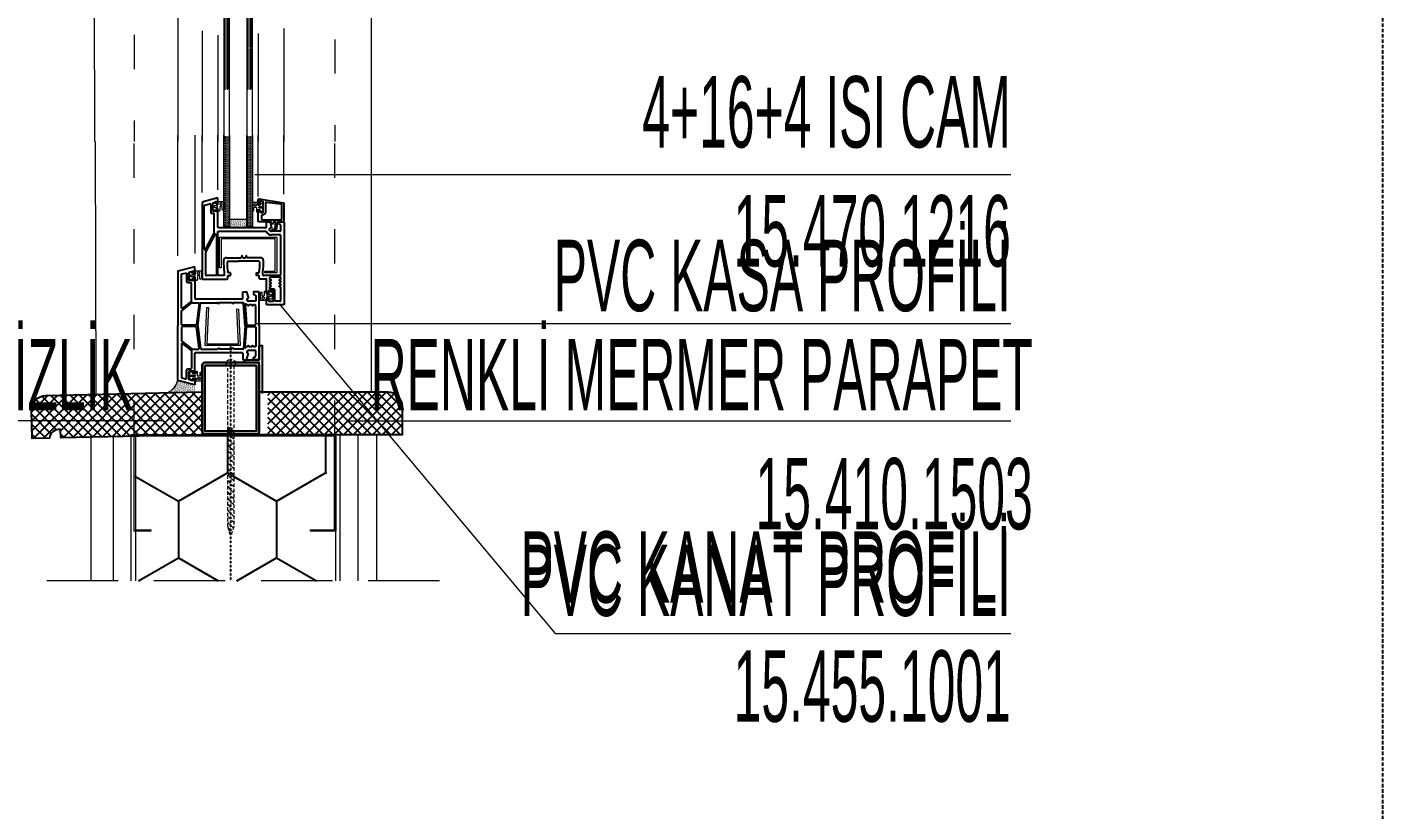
# Model space of a CAD drawing. Header units: centimetres. Extents: x -373760 to 14750, y -122502 to 29584.
# Drawn here: x -170757 to -168383, y -84501 to -83131 of the extents above; entities that cross this region are included whole.
import ezdxf

# ---------------------------------------------------------------- set-up
doc = ezdxf.new("R2010")
doc.units = ezdxf.units.CM
for name, pattern in [('ACAD_ISO03W100', [30, 12, -18]), ('CENTER', [0.0065, 0.002, -0.001, 0.0005, -0.001, 0.002]), ('DASHED2', [0.375, 0.25, -0.125]), ('DUZ', [0]), ('HIDDEN', [0.375, 0.25, -0.125])]:
    doc.linetypes.add(name, pattern=pattern)
for name, color, linetype, lineweight in [('Betonarme', 4, 'Continuous', 20), ('cam', 130, 'DUZ', 9), ('CIVI', 254, 'Continuous', 13), ('CONTA', 230, 'Continuous', 18), ('D', 4, 'Continuous', 5), ('GORUNUS01', 56, 'Continuous', 9), ('İZDÜŞÜM-TEKAY', 252, 'DASHED2', 25), ('İÇ SIVA-TEKAY', 21, 'Continuous', 18), ('KOR_KASA', 140, 'Continuous', 30), ('MACUN', 201, 'Continuous', 15), ('OLCU', 7, 'Continuous', 25), ('Part', 1, 'Continuous', 0), ('PVC_PROFIL', 51, 'Continuous', 25), ('YAZI', 5, 'Continuous', 0), ('ÖLÇÜ', 3, 'Continuous', 25)]:
    doc.layers.add(name, color=color, linetype=linetype, lineweight=lineweight)
doc.layers.add('EPS', color=7, linetype='Continuous', true_color=0x55aa8c)
doc.layers.add('HATCH', color=8, linetype='Continuous')
doc.layers.add('MERMER', color=165, linetype='Continuous')
doc.styles.add('TURKCE', font='arial.ttf', dxfattribs={"width": 0.5})

# ---------------------------------------------------------------- blocks, each defined once
blk = doc.blocks.new('CITA1')
at = {"layer": 'PVC_PROFIL'}
for p, q in [((-10, 10.51), (-10, 13.85)), ((-9.2, 10.01), (-9.5, 10.01)), ((-9.37, 14.34), (7.63, 11.61)), ((-9, 12.54), (-9, 10.21)), ((-8.37, 13.03), (-6.87, 12.62)), ((-6.5, 5.51), (-6.5, 12.13)), ((-5, 11.45), (-5, 4.51)), ((-4.37, 11.94), (6.13, 10.98)), ((6.5, 0), (6.5, 10.5)), ((8, 11.13), (8, -1.24)), ((-9.2, 6.51), (-9.5, 6.51)), ((-9, 5.51), (-9, 6.31)), ((-8.5, 5.01), (-7, 5.01)), ((-7.5, 0), (-7.5, 3.01)), ((-7, 3.51), (-6, 3.51)), ((6, -0.5), (-7, -0.5)), ((-0.62, -2.74), (-0.84, -2.18)), ((-0.5, -7.52), (-0.5, -7.52)), ((0.07, -3.06), (-0.16, -3.06)), ((1.1, -7.02), (0, -7.02)), ((1.97, -8.02), (0, -8.02)), ((0.57, -2.24), (0.57, -2.56)), ((1.7, -1.74), (1.07, -1.74)), ((2.2, -2.3), (1.6, -6.59)), ((3.23, -2.17), (2.47, -7.59)), ((7.5, -1.74), (3.72, -1.74))]:
    blk.add_line(p, q, dxfattribs=at)
blk.add_lwpolyline([(-1.14, -1.74), (-9.5, -1.74, -0.414214), (-10, -1.24), (-10, 6.01)], format="xyb", dxfattribs=at)
for points in [[(1.7, -1.74), (1.07, -1.74)], [(5.06, -1.74), (3.72, -1.74)]]:
    blk.add_lwpolyline(points, dxfattribs=at)
for centre, radius, start, end in [((-9.5, 13.85), 0.5, 74.74488, 180), ((-9.5, 10.51), 0.5, 180, 270), ((-9.2, 10.21), 0.2, 270, 0), ((-8.5, 12.54), 0.5, 74.74488, 180), ((-7, 12.13), 0.5, 0, 74.74488), ((-4.5, 11.45), 0.5, 74.74488, 180), ((6, 10.5), 0.5, 0, 74.74488), ((7.5, 11.13), 0.5, 0, 74.74488), ((-9.5, 6.01), 0.5, 90, 180), ((-9.2, 6.31), 0.2, 0, 90), ((-8.5, 5.51), 0.5, 180, 270), ((-7, 3.01), 0.5, 90, 180), ((-7, 0), 0.5, 180, 270), ((-7, 5.51), 0.5, 270, 0), ((-6, 4.51), 1, 270, 0), ((6, 0), 0.5, 270, 0), ((-2.48, -2.95), 1.81, 25.14541, 42.24398), ((-0.16, -2.56), 0.5, 201.24995, 270), ((0, -7.52), 0.5, 90, 180), ((0, -7.52), 0.5, 180, 270), ((0.07, -2.56), 0.5, 270, 0), ((1.07, -2.24), 0.5, 90, 184.76123), ((1.1, -6.52), 0.5, 270, 352.02379), ((1.7, -2.24), 0.5, 352.02379, 90), ((1.97, -7.52), 0.5, 270, 352.02379), ((3.72, -2.24), 0.5, 90, 172.02379), ((7.5, -1.24), 0.5, 270, 0)]:
    blk.add_arc(centre, radius, start, end, dxfattribs=at)
blk = doc.blocks.new('QD')
at = {"layer": 'cam'}
h = blk.add_hatch(dxfattribs=at)
h.set_pattern_fill('DOTS', color=256, scale=0.05, angle=270, style=0)
h.set_pattern_definition([(270, (187.101114, 369.40824), (0.079375, -0.0396875), [0, -0.079375])])
h.paths.add_polyline_path([(143.761, 102.124), (143.761, 108.642), (143.361, 108.642), (143.361, 102.124)])
h.paths.add_polyline_path([(145.361, 102.124), (145.361, 108.642), (144.961, 108.642), (144.961, 102.124)])
h.paths.add_polyline_path([(143.323, 105), (143.8, 105)])
h.paths.add_polyline_path([(144.923, 105), (145.4, 105), (145.369, 105.044), (144.893, 105.044)])
h = blk.add_hatch(dxfattribs=at)
h.set_pattern_fill('DOTS', color=256, scale=0.05, style=0)
h.set_pattern_definition([(0, (-161.4868, 126.11527), (0.0396875, 0.079375), [0, -0.079375])])
h.paths.add_polyline_path([(144.923, 97.073), (145.4, 97.073)])
h.paths.add_polyline_path([(143.323, 97.073), (143.8, 97.073)])
h.paths.add_polyline_path([(145.361, 98.908), (144.961, 98.908), (144.961, 92.489), (145.361, 92.489)])
h.paths.add_polyline_path([(143.761, 98.908), (143.361, 98.908), (143.361, 92.489), (143.761, 92.489)])
at = {"layer": 'EPS', "ltscale": 10}
h = blk.add_hatch(dxfattribs=at)
h.set_pattern_fill('HONEY', color=256, scale=1.25, angle=270, style=0)
h.set_pattern_definition([(270, (-10267.021, 3946.0343), (3.4370383, -5.953125), [3.96875, -7.9375]), (30, (-10267.021, 3946.0343), (3.4370383, 5.953125), [3.96875, -7.9375]), (330, (-10267.021, 3946.0343), (6.8740766, -1e-08), [-7.9375, 3.96875])])
h.paths.add_polyline_path([(137.143, 67.701), (150.578, 67.701), (150.557, 77.846), (137.122, 77.846)])
at = {"layer": 'HATCH'}
h = blk.add_hatch(dxfattribs=at)
h.set_pattern_fill('AR-SAND', color=256, scale=0.002, angle=90, style=0)
h.set_pattern_definition([(52.5, (120.51954, -166.56697), (0.097882647, -0.003200063), [0, -0.077216, 0, -0.08636, 0, -0.08255]), (82.5, (120.51954, -166.56697), (0.14336502, 0.089904657), [0, -0.041656, 0, -0.069596, 0, -0.02667]), (122.5, (120.51954, -166.62945), (0.000287437, 0.158198474), [0, -0.0254, 0, -0.09144, 0, -0.11938]), (132.5, (120.51954, -166.62945), (0.044585865, 0.15271129), [0, -0.0127, 0, -0.059944, 0, -0.06858])])
h.paths.add_polyline_path([(144.911, 93.049, -0.414214), (144.961, 92.999), (144.961, 92.499, -0.414214), (144.911, 92.449), (143.811, 92.449, -0.414214), (143.761, 92.499), (143.761, 92.999, -0.414214), (143.811, 93.049)])
h = blk.add_hatch(dxfattribs=at)
h.set_pattern_fill('AR-SAND', color=256, scale=0.002, angle=90, style=0)
h.set_pattern_definition([(127.5, (-161.9963, 116.18869), (-0.097882647, -0.003200063), [0, -0.077216, 0, -0.08636, 0, -0.08255]), (97.5, (-161.9963, 116.18869), (-0.14336502, 0.089904657), [0, -0.041656, 0, -0.069596, 0, -0.02667]), (57.5, (-161.9963, 116.126205), (-0.000287437, 0.158198474), [0, -0.0254, 0, -0.09144, 0, -0.11938]), (47.5, (-161.9963, 116.1262), (-0.044585865, 0.15271129), [0, -0.0127, 0, -0.059944, 0, -0.06858])])
h.paths.add_polyline_path([(141.33, 81.439), (140.13, 81.739, -0.257911), (139.233, 80.886), (141.33, 80.939)])
h = blk.add_hatch(dxfattribs=at)
h.set_pattern_fill('NET', color=256, scale=0.15, angle=45, style=0)
h.set_pattern_definition([(45, (-154.46613, 126.11985), (-0.3367596, 0.3367596), []), (135, (-154.46613, 126.11985), (-0.3367596, -0.3367596), [])])
edge = h.paths.add_edge_path()
edge.add_line((129.893, 79.667), (129.943, 77.672))
edge.add_line((129.943, 77.672), (131.143, 77.7))
edge.add_arc((131.84, 77.621), 0.701, 82.85333, 173.61147, ccw=False)
edge.add_line((131.927, 78.317), (131.943, 77.718))
edge.add_line((131.943, 77.718), (141.84, 77.942))
edge.add_line((141.84, 77.942), (141.84, 80.943))
edge.add_line((141.84, 80.943), (130.867, 80.691))
edge.add_arc((130.892, 79.692), 1, 91.44656, 181.44656)
h = blk.add_hatch(dxfattribs=at)
h.set_pattern_fill('NET', color=256, scale=0.15, angle=45, style=0)
h.set_pattern_definition([(45, (-10833.41916, -2335.78694), (-0.336759605, 0.336759605), []), (135, (-10833.41916, -2335.78694), (-0.336759605, -0.336759605), [])])
h.paths.add_polyline_path([(152.28, 79.057), (152.28, 79.828)], flags=16)
edge = h.paths.add_edge_path()
edge.add_arc((154.839, 79.942), 1, 0, 90)
edge.add_line((154.839, 80.942), (146.444, 80.942))
edge.add_line((146.444, 80.942), (146.444, 80.794))
edge.add_line((146.444, 80.794), (146.444, 79.294))
edge.add_line((146.444, 79.294), (146.444, 77.942))
edge.add_line((146.444, 77.942), (155.839, 77.942))
edge.add_line((155.839, 77.942), (155.839, 79.942))
at = {"layer": 'Betonarme'}
blk.add_line((151.204, 67.701, 94.211), (151.204, 77.942, 94.211), dxfattribs=at)
at = {"layer": 'cam'}
for points, elevation in [([(143.761, 98.476), (143.761, 108.642), (143.361, 108.642), (143.361, 98.476)], 7.325), ([(145.361, 98.476), (145.361, 108.642), (144.961, 108.642), (144.961, 98.476)], 7.325), ([(143.761, 98.908), (143.761, 92.489), (143.361, 92.489), (143.361, 98.908)], 28.251), ([(145.361, 98.908), (145.361, 92.489), (144.961, 92.489), (144.961, 98.908)], 28.251)]:
    blk.add_lwpolyline(points, dxfattribs=dict(at, elevation=elevation))
at = {"layer": 'CIVI', "linetype": 'HIDDEN'}
for p, q in [((143.631, 82.789, 28.251), (143.422, 82.989, 28.251)), ((143.798, 83.18, 28.251), (143.798, 83.14, 28.251)), ((143.798, 83.14, 28.251), (143.882, 83.14, 28.251)), ((143.882, 83.18, 28.251), (143.882, 83.14, 28.251)), ((144.049, 82.789, 28.251), (144.258, 82.989, 28.251)), ((143.631, 78.488, 28.251), (144.049, 78.07, 28.251)), ((143.631, 77.906, 28.251), (144.049, 78.488, 28.251)), ((143.631, 78.324, 28.251), (144.049, 77.906, 28.251)), ((143.631, 78.07, 28.251), (144.049, 77.652, 28.251)), ((143.631, 78.07, 28.251), (144.049, 77.652, 28.251)), ((143.631, 77.653, 28.251), (144.049, 77.235, 28.251)), ((143.631, 77.653, 28.251), (144.049, 77.235, 28.251)), ((143.631, 77.235, 28.251), (144.049, 76.817, 28.251)), ((143.631, 76.817, 28.251), (144.049, 76.399, 28.251)), ((143.631, 76.399, 28.251), (144.049, 75.981, 28.251)), ((143.631, 76.399, 28.251), (144.049, 75.981, 28.251)), ((143.631, 75.981, 28.251), (144.049, 75.563, 28.251)), ((143.631, 75.563, 28.251), (144.049, 75.145, 28.251)), ((143.631, 75.145, 28.251), (144.049, 74.727, 28.251)), ((143.631, 74.727, 28.251), (144.049, 74.309, 28.251)), ((143.631, 74.309, 28.251), (144.049, 73.891, 28.251)), ((143.631, 73.891, 28.251), (144.049, 73.473, 28.251)), ((143.631, 73.891, 28.251), (144.049, 73.473, 28.251)), ((143.631, 73.473, 28.251), (144.049, 73.055, 28.251)), ((143.631, 73.055, 28.251), (144.049, 72.637, 28.251)), ((143.631, 72.637, 28.251), (144.049, 72.219, 28.251)), ((143.631, 72.219, 28.251), (144.049, 71.801, 28.251)), ((143.631, 71.801, 28.251), (144.018, 71.413, 28.251)), ((143.65, 71.453, 28.251), (143.949, 71.154, 28.251)), ((143.727, 71.168, 28.251), (143.905, 70.99, 28.251)), ((143.905, 70.99, 28.251), (143.775, 70.99, 28.251))]:
    blk.add_line(p, q, dxfattribs=at)
at = {"layer": 'CIVI', "linetype": 'HIDDEN', "elevation": 28.251}
for points in [[(143.631, 71.484), (143.631, 82.789), (144.049, 82.789), (144.049, 71.526), (143.905, 70.989)], [(143.631, 71.484), (143.775, 70.99)]]:
    blk.add_lwpolyline(points, dxfattribs=at)
at = {"layer": 'CIVI', "linetype": 'HIDDEN'}
for start, end in [(94.35927, 139.47324), (40.52676, 85.64073)]:
    blk.add_arc((143.84, 82.632, 28.251), 0.55, start, end, dxfattribs=at)
at = {"layer": 'CONTA', "elevation": 101.537}
for points in [[(142.97, 93.679), (142.97, 93.727, 0.414214), (142.92, 93.777), (142.875, 93.777, 0.414214), (142.825, 93.727), (142.825, 93.71, -0.414214), (142.775, 93.66), (142.663, 93.66, -0.414214), (142.613, 93.71), (142.613, 94.106, -0.414214), (142.663, 94.156), (142.779, 94.156, -0.414214), (142.829, 94.106), (142.829, 94.093, 0.414214), (142.879, 94.043), (142.912, 94.043, 0.414214), (142.962, 94.093), (142.962, 94.218, -0.414214), (143.012, 94.268), (143.306, 94.268, -0.414214), (143.356, 94.218), (143.356, 93.723, -0.414214), (143.306, 93.673), (143.301, 93.673, -0.414214), (143.251, 93.723), (143.251, 93.888, 0.414214), (143.201, 93.938), (143.129, 93.938, 0.414214), (143.079, 93.888), (143.079, 93.65, -0.414214), (143.029, 93.6), (143.02, 93.6, -0.414214), (142.97, 93.65)], [(143.25, 94.077), (143.25, 94.12, 0.414214), (143.2, 94.17), (143.131, 94.17, 0.414214), (143.081, 94.12), (143.081, 94.077, 0.414214), (143.131, 94.027), (143.2, 94.027, 0.414214)], [(145.749, 93.625), (145.749, 93.674, -0.414214), (145.799, 93.724), (145.845, 93.724, -0.414214), (145.895, 93.674), (145.895, 93.656, 0.414214), (145.945, 93.606), (146.057, 93.606, 0.414214), (146.107, 93.656), (146.107, 94.052, 0.414214), (146.057, 94.102), (145.941, 94.102, 0.414214), (145.891, 94.052), (145.891, 94.04, -0.414214), (145.841, 93.99), (145.808, 93.99, -0.414214), (145.758, 94.04), (145.758, 94.164, 0.414214), (145.708, 94.214), (145.414, 94.214, 0.414214), (145.364, 94.164), (145.364, 93.669, 0.414214), (145.414, 93.619), (145.419, 93.619, 0.414214), (145.469, 93.669), (145.469, 93.834, -0.414214), (145.519, 93.884), (145.591, 93.884, -0.414214), (145.641, 93.834), (145.641, 93.596, 0.414214), (145.691, 93.546), (145.699, 93.546, 0.414214), (145.749, 93.596)], [(145.47, 94.023), (145.47, 94.066, -0.414214), (145.52, 94.116), (145.588, 94.116, -0.414214), (145.638, 94.066), (145.638, 94.023, -0.414214), (145.588, 93.973), (145.52, 93.973, -0.414214)], [(142.915, 93.913), (142.915, 93.919, 0.414214), (142.865, 93.969), (142.714, 93.969, 0.414214), (142.664, 93.919), (142.664, 93.913, 0.414214), (142.714, 93.863), (142.865, 93.863, 0.414214)], [(145.805, 93.859), (145.805, 93.865, -0.414214), (145.855, 93.915), (146.006, 93.915, -0.414214), (146.056, 93.865), (146.056, 93.859, -0.414214), (146.006, 93.809), (145.855, 93.809, -0.414214)], [(141.402, 88.829), (141.402, 88.877, 0.414214), (141.352, 88.927), (141.226, 88.927, 0.414214), (141.176, 88.877), (141.176, 88.86, -0.414214), (141.126, 88.81), (141.014, 88.81, -0.414214), (140.964, 88.86), (140.964, 89.256, -0.414214), (141.014, 89.306), (141.131, 89.306, -0.414214), (141.181, 89.256), (141.181, 89.243, 0.414214), (141.231, 89.193), (141.343, 89.193, 0.414214), (141.393, 89.243), (141.393, 89.368, -0.414214), (141.443, 89.418), (141.737, 89.418, -0.414214), (141.787, 89.368), (141.787, 88.873, -0.414214), (141.737, 88.823), (141.732, 88.823, -0.414214), (141.682, 88.873), (141.682, 89.038, 0.414214), (141.632, 89.088), (141.56, 89.088, 0.414214), (141.51, 89.038), (141.51, 88.8, -0.414214), (141.46, 88.75), (141.452, 88.75, -0.414214), (141.402, 88.8)], [(141.682, 89.227), (141.682, 89.27, 0.414214), (141.632, 89.32), (141.563, 89.32, 0.414214), (141.513, 89.27), (141.513, 89.227, 0.414214), (141.563, 89.177), (141.632, 89.177, 0.414214)], [(141.346, 89.063), (141.346, 89.069, 0.414214), (141.296, 89.119), (141.065, 89.119, 0.414214), (141.015, 89.069), (141.015, 89.063, 0.414214), (141.065, 89.013), (141.296, 89.013, 0.414214)], [(146.308, 87.925), (146.308, 87.876, 0.414214), (146.358, 87.826), (146.483, 87.826, 0.414214), (146.533, 87.876), (146.533, 87.893, -0.414214), (146.583, 87.943), (146.696, 87.943, -0.414214), (146.746, 87.893), (146.746, 87.497, -0.414214), (146.696, 87.447), (146.579, 87.447, -0.414214), (146.529, 87.497), (146.529, 87.51, 0.414214), (146.479, 87.56), (146.367, 87.56, 0.414214), (146.317, 87.51), (146.317, 87.386, -0.414214), (146.267, 87.336), (145.972, 87.336, -0.414214), (145.922, 87.386), (145.922, 87.88, -0.414214), (145.972, 87.93), (145.977, 87.93, -0.414214), (146.027, 87.88), (146.027, 87.715, 0.414214), (146.077, 87.665), (146.15, 87.665, 0.414214), (146.2, 87.715), (146.2, 87.954, -0.414214), (146.25, 88.004), (146.258, 88.004, -0.414214), (146.308, 87.954)], [(146.028, 87.526), (146.028, 87.484, 0.414214), (146.078, 87.434), (146.147, 87.434, 0.414214), (146.197, 87.484), (146.197, 87.526, 0.414214), (146.147, 87.576), (146.078, 87.576, 0.414214)], [(146.363, 87.691), (146.363, 87.684, 0.414214), (146.413, 87.634), (146.645, 87.634, 0.414214), (146.695, 87.684), (146.695, 87.691, 0.414214), (146.645, 87.741), (146.413, 87.741, 0.414214)], [(141.402, 82.302), (141.402, 82.253, -0.414214), (141.352, 82.203), (141.226, 82.203, -0.414214), (141.176, 82.253), (141.176, 82.27, 0.414214), (141.126, 82.32), (141.014, 82.32, 0.414214), (140.964, 82.27), (140.964, 81.874, 0.414214), (141.014, 81.824), (141.131, 81.824, 0.414214), (141.181, 81.874), (141.181, 81.887, -0.414214), (141.231, 81.937), (141.343, 81.937, -0.414214), (141.393, 81.887), (141.393, 81.763, 0.414214), (141.443, 81.713), (141.737, 81.713, 0.414214), (141.787, 81.763), (141.787, 82.257, 0.414214), (141.737, 82.307), (141.732, 82.307, 0.414214), (141.682, 82.257), (141.682, 82.093, -0.414214), (141.632, 82.043), (141.56, 82.043, -0.414214), (141.51, 82.093), (141.51, 82.331, 0.414214), (141.46, 82.381), (141.452, 82.381, 0.414214), (141.402, 82.331)], [(141.346, 82.068), (141.346, 82.061, -0.414214), (141.296, 82.011), (141.065, 82.011, -0.414214), (141.015, 82.061), (141.015, 82.068, -0.414214), (141.065, 82.118), (141.296, 82.118, -0.414214)], [(141.682, 81.903), (141.682, 81.861, -0.414214), (141.632, 81.811), (141.563, 81.811, -0.414214), (141.513, 81.861), (141.513, 81.903, -0.414214), (141.563, 81.953), (141.632, 81.953, -0.414214)]]:
    blk.add_lwpolyline(points, format="xyb", close=True, dxfattribs=at)
at = {"layer": 'CONTA', "elevation": 28.251}
for points in [[(146.242, 89.281), (146.242, 89.401), (146.947, 89.401), (146.947, 91.659), (143.183, 91.659), (143.183, 89.621), (143.063, 89.621), (143.063, 91.779), (147.067, 91.779), (147.067, 89.281), (146.242, 89.281)], [(142.287, 86.857), (142.166, 84.315), (144.391, 84.316), (144.265, 86.753), (144.385, 86.746), (144.505, 84.196), (142.047, 84.196), (142.167, 86.856), (142.287, 86.857)]]:
    blk.add_lwpolyline(points, dxfattribs=at)
at = {"layer": 'D', "color": 11}
for p, q in [((136.851, 77.942, 421.069), (136.851, 67.701, 215.693)), ((140.14, 77.942, 28.251), (136.851, 77.942, -37.709)), ((137.163, 77.104, 404.254), (137.163, 67.701, 215.693))]:
    blk.add_line(p, q, dxfattribs=at)
for points, elevation in [([(145.84, 77.942), (151.204, 77.942)], 28.251), ([(151.517, 67.701), (151.516, 77.942)], 94.211), ([(151.204, 67.701), (151.204, 77.104)], 94.211)]:
    blk.add_lwpolyline(points, dxfattribs=dict(at, elevation=elevation))
at = {"layer": 'D', "color": 3, "elevation": -2576.683}
blk.add_lwpolyline([(151.517, 67.701), (151.516, 77.104)], dxfattribs=at)
at = {"layer": 'GORUNUS01', "linetype": 'ACAD_ISO03W100', "ltscale": 0.2}
for p, q in [((137.08, 117.942, -65.96), (137.08, 98.476, -65.96)), ((151.141, 117.63), (151.141, 98.476)), ((137.08, 77.942, 28.251), (137.08, 98.908, 28.251)), ((151.141, 77.942, 94.211), (151.141, 98.908, 94.211))]:
    blk.add_line(p, q, dxfattribs=at)
at = {"layer": 'GORUNUS01'}
for p, q in [((134.267, 116.13, -122.361), (134.306, 98.476, -104.375)), ((153.689, 116.683, 196.609), (153.689, 98.476, 110.846)), ((140.14, 110.977, -65.96), (140.14, 98.476, -65.96)), ((147.57, 106.378, -65.96), (147.57, 98.476, -65.96)), ((141.84, 106.235, -65.96), (141.84, 98.476, -65.96)), ((142.94, 105.929, -65.96), (142.94, 98.476, -65.96)), ((145.77, 106.039, -65.96), (145.77, 98.476, -65.96)), ((140.14, 90.466, 28.251), (140.14, 98.908, 28.251)), ((141.343, 90.622, 28.251), (141.343, 98.908, 28.251)), ((141.84, 94.899, 28.251), (141.84, 98.908, 28.251)), ((142.94, 95.091, 28.251), (142.94, 98.908, 28.251)), ((145.77, 94.634, 28.251), (145.77, 98.908, 28.251)), ((147.57, 94.798, 28.251), (147.57, 98.908, 28.251)), ((134.349, 98.476, 10.213), (134.388, 80.772, 28.251)), ((153.689, 98.476, 110.846), (153.689, 80.942, 28.251))]:
    blk.add_line(p, q, dxfattribs=at)
at = {"layer": 'GORUNUS01', "linetype": 'HIDDEN', "ltscale": 20}
blk.add_line((158.465, 67.701, 28.251), (129.132, 67.701, 28.251), dxfattribs=at)
at = {"layer": 'İZDÜŞÜM-TEKAY'}
blk.add_lwpolyline([(224.54, 157.803), (0, 157.803), (0, 0), (224.54, 0)], close=True, dxfattribs=at)
at = {"layer": 'İÇ SIVA-TEKAY', "color": 5}
blk.add_line((154.064, 77.942, 290.82), (154.064, 67.701, 290.82), dxfattribs=at)
at = {"layer": 'İÇ SIVA-TEKAY', "color": 11}
blk.add_line((134.038, 77.765, 435.706), (134.038, 67.701, 224.452), dxfattribs=at)
at = {"layer": 'İÇ SIVA-TEKAY', "color": 3}
blk.add_line((135.601, 77.801, 427.815), (135.601, 67.701, 220.301), dxfattribs=at)
at = {"layer": 'İÇ SIVA-TEKAY', "color": 3, "elevation": -2576.683}
blk.add_lwpolyline([(152.767, 67.701), (152.766, 77.942)], dxfattribs=at)
at = {"layer": 'KOR_KASA', "elevation": 101.537}
blk.add_lwpolyline([(141.84, 82.789, -0.414214), (142.04, 82.989), (145.64, 82.989, -0.414214), (145.84, 82.789), (145.84, 78.189, -0.414214), (145.64, 77.989), (142.04, 77.989, -0.414214), (141.84, 78.189)], format="xyb", close=True, dxfattribs=at)
blk.add_lwpolyline([(142.04, 82.789), (145.64, 82.789), (145.64, 78.189), (142.04, 78.189)], close=True, dxfattribs=at)
at = {"layer": 'MACUN', "elevation": 101.537}
blk.add_lwpolyline([(143.811, 93.049), (144.911, 93.049, -0.414214), (144.961, 92.999), (144.961, 92.499, -0.414214), (144.911, 92.449), (143.811, 92.449, -0.414214), (143.761, 92.499), (143.761, 92.999, -0.414214)], format="xyb", close=True, dxfattribs=at)
at = {"layer": 'MACUN'}
blk.add_arc((138.763, 82.128, 28.251), 1.422, 289.30456, 344.14149, dxfattribs=at)
at = {"layer": 'MERMER'}
blk.add_line((141.84, 82.589, 28.251), (141.84, 79.489, 28.251), dxfattribs=at)
at = {"layer": 'MERMER', "elevation": 28.251}
for points in [[(141.84, 80.944), (141.84, 77.942), (131.943, 77.718), (131.927, 78.317, 0.418956), (131.143, 77.697), (129.943, 77.667), (129.893, 79.667, -0.414214), (130.867, 80.691), (141.84, 80.943)], [(145.84, 80.942), (154.839, 80.942, -0.414214), (155.839, 79.942), (155.839, 77.942), (145.84, 77.942), (145.84, 80.942)]]:
    blk.add_lwpolyline(points, format="xyb", dxfattribs=at)
at = {"layer": 'OLCU', "linetype": 'CENTER', "ltscale": 0.2}
blk.add_line((143.84, 67.701, 28.251), (143.84, 84.172, 28.251), dxfattribs=at)
at = {"layer": 'Part', "elevation": 28.251}
blk.add_lwpolyline([(137.08, 77.942), (151.204, 77.942), (151.204, 71.182), (149.441, 71.182), (149.441, 71.278), (151.107, 71.278), (151.107, 77.846), (137.175, 77.846), (137.175, 71.278), (138.238, 71.278), (138.238, 71.182), (137.079, 71.182), (137.079, 77.942), (137.08, 77.942)], dxfattribs=at)
at = {"layer": 'PVC_PROFIL'}
for p, q in [((142.028, 94.028, 28.251), (142.378, 94.116, 28.251)), ((142.44, 94.067, 28.251), (142.44, 93.539, 28.251)), ((142.59, 93.639, 28.251), (142.59, 94.13, 28.251)), ((142.628, 94.178, 28.251), (142.778, 94.241, 28.251)), ((142.84, 94.192, 28.251), (142.84, 94.109, 28.251)), ((142.86, 94.089, 28.251), (142.89, 94.089, 28.251)), ((142.94, 94.139, 28.251), (142.94, 94.539, 28.251)), ((141.99, 90.937, 28.251), (141.99, 93.98, 28.251)), ((142.64, 93.439, 28.251), (142.54, 93.439, 28.251)), ((142.79, 93.589, 28.251), (142.64, 93.589, 28.251)), ((142.69, 92.084, 28.251), (142.69, 93.389, 28.251)), ((142.84, 93.639, 28.251), (142.84, 93.719, 28.251)), ((142.86, 93.739, 28.251), (142.89, 93.739, 28.251)), ((146.34, 92.489, 28.251), (146.34, 92.789, 28.251)), ((146.39, 92.839, 28.251), (146.551, 92.839, 28.251)), ((146.599, 92.801, 28.251), (146.69, 92.439, 28.251)), ((147.29, 92.189, 28.251), (146.688, 92.189, 28.251)), ((147.19, 92.789, 28.251), (147.19, 92.739, 28.251)), ((147.312, 92.653, 28.251), (147.24, 92.689, 28.251)), ((147.34, 92.608, 28.251), (147.34, 92.239, 28.251)), ((142.083, 90.912, 28.251), (142.683, 92.059, 28.251)), ((142.096, 90.735, 28.251), (142.746, 91.969, 28.251)), ((142.84, 91.944, 28.251), (142.84, 89.139, 28.251)), ((147.29, 91.939, 28.251), (146.699, 91.939, 28.251)), ((147.34, 91.889, 28.251), (147.34, 89.139, 28.251)), ((142.09, 89.139, 28.251), (142.09, 90.71, 28.251)), ((143.537, 90.339, 28.251), (144.575, 90.339, 28.251)), ((144.695, 90.339, 28.251), (144.88, 90.339, 28.251)), ((145.942, 90.339, 28.251), (145, 90.339, 28.251)), ((140.89, 88.789, 28.251), (140.89, 89.28, 28.251)), ((140.928, 89.328, 28.251), (141.178, 89.391, 28.251)), ((143.689, 90.089, 28.251), (144.39, 90.089, 28.251)), ((145.791, 90.089, 28.251), (144.39, 90.089, 28.251)), ((146.09, 89.139, 28.251), (146.09, 89.326, 28.251)), ((141.04, 88.589, 28.251), (140.84, 88.589, 28.251)), ((141.19, 88.739, 28.251), (140.94, 88.739, 28.251)), ((141.09, 87.301, 28.251), (141.09, 88.539, 28.251)), ((142.79, 89.089, 28.251), (142.14, 89.089, 28.251)), ((147.29, 89.089, 28.251), (146.14, 89.089, 28.251)), ((147.34, 88.939, 28.251), (147.34, 88.821, 28.251)), ((147.34, 88.733, 28.251), (147.34, 88.608, 28.251)), ((147.34, 88.52, 28.251), (147.34, 88.396, 28.251)), ((144.643, 87.439, 28.251), (141.39, 87.439, 28.251)), ((144.693, 87.489, 28.251), (144.693, 87.939, 28.251)), ((146.49, 87.339, 28.251), (146.49, 87.439, 28.251)), ((147.34, 88.308, 28.251), (147.34, 87.339, 28.251)), ((143.909, 87.189, 28.251), (143.071, 87.189, 28.251)), ((144.693, 87.189, 28.251), (144.071, 87.189, 28.251)), ((144.845, 85.564, 28.251), (144.743, 87.142, 28.251)), ((144.845, 85.564, 28.251), (144.743, 83.986, 28.251)), ((141.09, 83.827, 28.251), (141.09, 82.589, 28.251)), ((144.643, 83.689, 28.251), (141.39, 83.689, 28.251)), ((143.909, 83.939, 28.251), (143.071, 83.939, 28.251)), ((144.693, 83.939, 28.251), (144.071, 83.939, 28.251)), ((144.693, 83.639, 28.251), (144.693, 83.189, 28.251)), ((141.04, 82.539, 28.251), (140.84, 82.539, 28.251)), ((140.89, 82.339, 28.251), (140.89, 81.848, 28.251)), ((140.928, 81.8, 28.251), (141.178, 81.737, 28.251)), ((141.19, 82.389, 28.251), (140.94, 82.389, 28.251))]:
    blk.add_line(p, q, dxfattribs=at)
at = {"layer": 'PVC_PROFIL', "elevation": 28.251}
for points in [[(142.94, 94.539), (141.913, 94.259, 0.338213), (141.84, 94.163), (141.84, 88.889, 0.414214), (141.89, 88.839), (143.54, 88.839, 0.414214), (143.64, 88.939), (143.64, 89.039, -0.414214), (143.69, 89.089), (143.79, 89.089, 0.414214), (143.84, 89.139), (143.84, 89.239, 0.414214), (143.79, 89.289), (143.69, 89.289, -0.414214), (143.64, 89.339), (143.64, 89.336)], [(146.29, 92.439), (142.99, 92.439, -0.414214), (142.94, 92.489), (142.94, 93.689)], [(143.39, 89.326), (143.39, 89.139, -0.414214), (143.34, 89.089), (142.99, 89.089, -0.414214), (142.94, 89.139), (142.94, 92.139, -0.414214), (142.99, 92.189), (146.319, 92.189)], [(147.24, 92.839), (147.54, 92.839, -0.414214), (147.59, 92.789), (147.59, 87.089, -0.414214), (147.54, 87.039), (146.39, 87.039, -0.414214), (146.34, 87.089), (146.34, 87.389, -0.414214), (146.44, 87.489), (146.44, 87.489)], [(141.07, 87.262), (140.47, 86.802, -0.621696), (140.39, 86.841), (140.39, 89.155, -0.344151), (140.428, 89.203), (140.678, 89.266, -0.487928), (140.74, 89.217), (140.74, 88.689)], [(141.24, 89.342), (141.24, 89.259, 0.414214), (141.26, 89.239), (141.29, 89.239, 0.414214), (141.34, 89.289), (141.34, 89.689)], [(146.44, 87.889), (146.44, 87.889, -0.414214), (146.34, 87.989), (146.34, 88.839), (145.94, 88.839, -0.414214), (145.84, 88.939), (145.84, 89.039, 0.414214), (145.79, 89.089), (145.69, 89.089, -0.414214), (145.64, 89.139), (145.64, 89.239, -0.414214), (145.69, 89.289), (145.79, 89.289, 0.414214), (145.84, 89.339), (145.84, 89.336)], [(141.24, 88.789), (141.24, 88.869, -0.414214), (141.26, 88.889), (141.29, 88.889, -0.414214), (141.34, 88.839), (141.34, 87.489)], [(146.59, 88.821), (146.59, 88.939, -0.414214), (146.64, 88.989), (147.29, 88.989)], [(146.59, 88.821), (146.669, 88.803, -1.137572)], [(146.59, 88.733), (146.669, 88.75, 1.137572)], [(146.59, 88.608), (146.669, 88.59, -1.137572)], [(146.59, 88.52), (146.669, 88.538, 1.137572)], [(146.59, 88.396), (146.669, 88.378, -1.137572)], [(146.59, 88.308), (146.669, 88.325, 1.137572)], [(147.34, 88.821), (147.261, 88.803, 1.137572)], [(147.34, 88.733), (147.261, 88.75, -1.137572)], [(147.34, 88.608), (147.261, 88.59, 1.137572)], [(147.34, 88.52), (147.261, 88.538, -1.137572)], [(147.34, 88.396), (147.261, 88.378, 1.137572)], [(147.34, 88.308), (147.261, 88.325, -1.137572)], [(145.84, 87.939), (145.44, 87.939), (145.44, 87.789), (145.568, 87.704, -0.250765), (145.59, 87.662), (145.59, 87.289)], [(146.54, 87.289), (146.79, 87.289, 0.414214), (146.84, 87.339), (146.84, 87.989, 0.414214), (146.79, 88.039), (146.54, 88.039, 0.414214), (146.49, 87.989), (146.49, 87.939)], [(147.29, 87.289), (146.99, 87.289, -0.414214), (146.94, 87.339), (146.94, 88.039, 0.414214), (146.84, 88.139), (146.64, 88.139, -0.414214), (146.59, 88.189), (146.59, 88.308)], [(141.157, 87.189), (141.582, 87.189, -0.451339), (141.632, 87.133), (141.446, 85.658, -0.378037), (141.397, 85.614), (140.49, 85.614, -0.414214), (140.39, 85.714), (140.39, 86.589, -0.233277), (140.409, 86.629), (141.126, 87.179)], [(141.536, 85.564, -0.027487), (141.537, 85.575), (141.734, 87.145, -0.378037), (141.784, 87.189), (142.909, 87.189)], [(142.99, 87.089), (142.954, 87.161, 0.284079), (142.909, 87.189)], [(143.071, 87.189, 0.284079), (143.026, 87.161), (142.99, 87.089)], [(143.99, 87.089), (143.954, 87.161, 0.284079), (143.909, 87.189)], [(144.071, 87.189, 0.284079), (144.026, 87.161), (143.99, 87.089)], [(144.85, 87.039), (144.939, 85.661, 0.395341), (144.989, 85.614), (145.54, 85.614, 0.414214), (145.59, 85.664), (145.59, 86.989, 0.414214), (145.54, 87.039), (145.439, 87.039)], [(141.157, 83.939), (141.582, 83.939, 0.451339), (141.632, 83.995), (141.446, 85.47, 0.378037), (141.397, 85.514), (140.49, 85.514, 0.414214), (140.39, 85.414), (140.39, 84.539, 0.233277), (140.409, 84.499), (141.126, 83.949)], [(141.536, 85.564, 0.027487), (141.537, 85.553), (141.734, 83.983, 0.378037), (141.784, 83.939), (142.909, 83.939)], [(144.85, 84.089), (144.939, 85.467, -0.395341), (144.989, 85.514), (145.54, 85.514, -0.414214), (145.59, 85.464), (145.59, 84.139, -0.414214), (145.54, 84.089), (145.439, 84.089)], [(141.07, 83.866), (140.47, 84.326, 0.621696), (140.39, 84.287), (140.39, 81.973, 0.344151), (140.428, 81.925), (140.678, 81.862, 0.487928), (140.74, 81.911), (140.74, 82.439)], [(141.24, 82.339), (141.24, 82.259, 0.414214), (141.26, 82.239), (141.29, 82.239, 0.414214), (141.34, 82.289), (141.34, 83.639)], [(142.99, 84.039), (142.954, 83.967, -0.284079), (142.909, 83.939)], [(143.071, 83.939, -0.284079), (143.026, 83.967), (142.99, 84.039)], [(143.99, 84.039), (143.954, 83.967, -0.284079), (143.909, 83.939)], [(144.071, 83.939, -0.284079), (144.026, 83.967), (143.99, 84.039)], [(145.84, 83.189), (145.44, 83.189), (145.44, 83.339), (145.568, 83.424, 0.250765), (145.59, 83.466), (145.59, 83.839)], [(141.24, 81.786), (141.24, 81.869, -0.414214), (141.26, 81.889), (141.29, 81.889, -0.414214), (141.34, 81.839), (141.34, 81.439)]]:
    blk.add_lwpolyline(points, format="xyb", dxfattribs=at)
for points in [[(144.695, 90.339), (144.652, 90.469), (144.617, 90.469), (144.575, 90.339)], [(145, 90.339), (144.957, 90.469), (144.922, 90.469), (144.88, 90.339)], [(141.34, 89.689), (140.14, 89.389), (140.14, 85.564)], [(146.59, 88.608), (146.59, 88.733)], [(146.59, 88.396), (146.59, 88.52)], [(144.693, 87.939), (144.943, 87.939), (145.093, 87.489)], [(145.84, 87.939), (145.59, 87.939)], [(145.84, 85.564), (145.84, 87.939)], [(144.85, 87.039), (144.85, 87.097), (144.888, 87.097), (144.895, 87.039)], [(145.014, 87.039), (144.895, 87.039)], [(145.134, 87.039), (145.091, 86.959), (145.056, 86.959), (145.014, 87.039)], [(145.59, 87.289), (145.071, 87.289)], [(145.319, 87.039), (145.134, 87.039)], [(145.439, 87.039), (145.396, 86.959), (145.361, 86.959), (145.319, 87.039)], [(141.34, 81.439), (140.14, 81.739), (140.14, 85.564)], [(145.84, 85.564), (145.84, 83.189)], [(144.693, 83.189), (144.943, 83.189), (145.093, 83.639)], [(145.84, 80.689), (145.84, 82.989), (144.84, 82.989), (144.84, 83.189), (145.84, 83.189), (145.84, 84.189), (146.04, 84.189), (146.04, 83.189), (146.04, 80.838)], [(144.85, 84.089), (144.85, 84.031), (144.888, 84.031), (144.895, 84.089)], [(145.014, 84.089), (144.895, 84.089)], [(145.134, 84.089), (145.091, 84.169), (145.056, 84.169), (145.014, 84.089)], [(145.59, 83.839), (145.071, 83.839)], [(145.319, 84.089), (145.134, 84.089)], [(145.439, 84.089), (145.396, 84.169), (145.361, 84.169), (145.319, 84.089)], [(145.84, 83.189), (145.59, 83.189)]]:
    blk.add_lwpolyline(points, dxfattribs=at)
at = {"layer": 'PVC_PROFIL'}
for centre, radius, start, end in [((142.04, 93.98, 28.251), 0.05, 104.03624, 180), ((142.39, 94.067, 28.251), 0.05, 0, 104.03624), ((142.64, 94.13, 28.251), 0.05, 104.03624, 180), ((142.79, 94.192, 28.251), 0.05, 0, 104.03624), ((142.86, 94.109, 28.251), 0.02, 180, 270), ((142.89, 94.139, 28.251), 0.05, 270, 0), ((142.54, 93.539, 28.251), 0.1, 180, 270), ((142.64, 93.639, 28.251), 0.05, 180, 270), ((142.64, 93.389, 28.251), 0.05, 0, 90), ((142.79, 93.639, 28.251), 0.05, 270, 0), ((142.86, 93.719, 28.251), 0.02, 90, 180), ((142.89, 93.689, 28.251), 0.05, 0, 90), ((146.29, 92.489, 28.251), 0.05, 270, 0), ((146.673, 92.314, 28.251), 0.376, 199.43209, 273.98062), ((146.39, 92.789, 28.251), 0.05, 90, 180), ((146.673, 92.314, 28.251), 0.126, 82.46591, 276.87916), ((146.551, 92.789, 28.251), 0.05, 14.03624, 90), ((147.24, 92.789, 28.251), 0.05, 90, 180), ((147.24, 92.739, 28.251), 0.05, 180, 270), ((147.29, 92.239, 28.251), 0.05, 270, 0), ((147.29, 92.608, 28.251), 0.05, 0, 63.43495), ((142.64, 92.084, 28.251), 0.05, 330.03483, 360), ((142.79, 91.944, 28.251), 0.05, 0, 150.03483), ((147.29, 91.889, 28.251), 0.05, 0, 90), ((142.04, 90.937, 28.251), 0.05, 180, 330.03483), ((142.14, 90.71, 28.251), 0.05, 150.03483, 180), ((143.537, 90.139, 28.251), 0.2, 90, 179.74728), ((145.942, 90.139, 28.251), 0.2, 0.25272, 90), ((140.94, 89.28, 28.251), 0.05, 104.03624, 180), ((141.19, 89.342, 28.251), 0.05, 0, 104.03624), ((149.264, 90.114, 28.251), 5.927, 179.74728, 187.63855), ((143.689, 89.989, 28.251), 0.1, 90, 181.2817), ((149.264, 90.114, 28.251), 5.677, 181.2817, 187.80519), ((145.791, 89.989, 28.251), 0.1, 358.7183, 90), ((145.94, 89.336, 28.251), 0.1, 172.26276, 180), ((140.216, 90.114, 28.251), 5.677, 352.26276, 358.7183), ((140.216, 90.114, 28.251), 5.927, 352.36145, 0.25272), ((140.84, 88.689, 28.251), 0.1, 180, 270), ((140.94, 88.789, 28.251), 0.05, 180, 270), ((141.04, 88.539, 28.251), 0.05, 0, 90), ((141.19, 88.789, 28.251), 0.05, 270, 0), ((142.14, 89.139, 28.251), 0.05, 180, 270), ((142.79, 89.139, 28.251), 0.05, 270, 0), ((146.14, 89.139, 28.251), 0.05, 180, 270), ((146.664, 88.774, 28.251), 0.0294, 5.60292, 81.3899), ((146.664, 88.779, 28.251), 0.0294, 278.6101, 354.39708), ((146.664, 88.561, 28.251), 0.0294, 5.60292, 81.3899), ((146.664, 88.567, 28.251), 0.0294, 278.6101, 354.39708), ((146.664, 88.349, 28.251), 0.0294, 5.60292, 81.3899), ((146.664, 88.354, 28.251), 0.0294, 278.6101, 354.39708), ((147.265, 88.774, 28.251), 0.0294, 98.6101, 174.39708), ((147.265, 88.779, 28.251), 0.0294, 185.60292, 261.3899), ((147.265, 88.561, 28.251), 0.0294, 98.6101, 174.39708), ((147.265, 88.567, 28.251), 0.0294, 185.60292, 261.3899), ((147.265, 88.349, 28.251), 0.0294, 98.6101, 174.39708), ((147.265, 88.354, 28.251), 0.0294, 185.60292, 261.3899), ((147.29, 89.139, 28.251), 0.05, 270, 0), ((147.29, 88.939, 28.251), 0.05, 0, 90), ((141.39, 87.489, 28.251), 0.05, 180, 270), ((144.643, 87.489, 28.251), 0.05, 270, 0), ((145.078, 87.39, 28.251), 0.101, 81.4327, 273.75365), ((146.44, 87.939, 28.251), 0.05, 270, 0), ((146.44, 87.439, 28.251), 0.05, 0, 90), ((141.04, 87.301, 28.251), 0.05, 307.47618, 0), ((141.157, 87.139, 28.251), 0.05, 90, 127.47618), ((144.693, 87.139, 28.251), 0.05, 3.71623, 90), ((146.54, 87.339, 28.251), 0.05, 180, 270), ((147.29, 87.339, 28.251), 0.05, 270, 0), ((141.04, 83.827, 28.251), 0.05, 0, 52.52382), ((141.157, 83.989, 28.251), 0.05, 232.52382, 270), ((141.39, 83.639, 28.251), 0.05, 90, 180), ((144.643, 83.639, 28.251), 0.05, 0, 90), ((144.693, 83.989, 28.251), 0.05, 270, 356.28377), ((145.078, 83.739, 28.251), 0.101, 86.24635, 278.5673), ((140.84, 82.439, 28.251), 0.1, 90, 180), ((140.94, 82.339, 28.251), 0.05, 90, 180), ((140.94, 81.848, 28.251), 0.05, 180, 255.96376), ((141.04, 82.589, 28.251), 0.05, 270, 0), ((141.19, 81.786, 28.251), 0.05, 255.96376, 0), ((141.19, 82.339, 28.251), 0.05, 0, 90)]:
    blk.add_arc(centre, radius, start, end, dxfattribs=at)
at = {"layer": 'YAZI'}
for p, q in [((145.526, 96.157, -65.96), (198.485, 96.157, -65.96)), ((145.526, 85.724, 28.251), (198.485, 85.724, 28.251)), ((139.063, 78.923, 28.251), (92.728, 78.923, 28.251)), ((152.149, 78.923, 28.251), (198.485, 78.923, 28.251))]:
    blk.add_line(p, q, dxfattribs=at)
at = {"layer": 'YAZI', "elevation": 28.251}
blk.add_lwpolyline([(147.34, 86.996), (166.556, 64.032), (198.485, 64.032)], dxfattribs=at)
at = {"xscale": 0.1, "yscale": 0.1, "zscale": 0.1}
blk.add_blockref('CITA1', (146.77, 93.023, 28.251), dxfattribs=at)
at = {"layer": 'YAZI', "char_height": 5, "style": 'TURKCE'}
for s, width, insert, attachment_point in [('4+16+4 ISI CAM \\P15.470.1216', 48.07827, (198.485, 103.054, -65.96), 3), ('PVC KASA PROFİLİ', 48.07827, (198.485, 86.524, 28.251), 9), ('RENKLİ MERMER DENİZLİK 15.410.1403', 52.22877, (91.194, 71.241, 28.251), 7), ('RENKLİ MERMER PARAPET 15.410.1503', 52.22877, (200.018, 71.241, 28.251), 9), ('PVC KANAT PROFİLİ 15.455.1001', 48.07827, (198.485, 71.177, 28.251), 3), ('PVC KANAT PROFİLİ', 48.07827, (198.485, 65.18, 28.251), 9)]:
    blk.add_mtext_dynamic_manual_height_columns(s, width=width, gutter_width=30, heights=[0], dxfattribs=dict(at, insert=insert, attachment_point=attachment_point))

msp = doc.modelspace()

# ---------------------------------------------------------------- block references
at = {"layer": 'ÖLÇÜ', "xscale": 25, "yscale": 25, "zscale": 25}
msp.add_blockref('QD', (-173996.21, -85793.13), dxfattribs=at)

doc.saveas('drawing.dxf')
